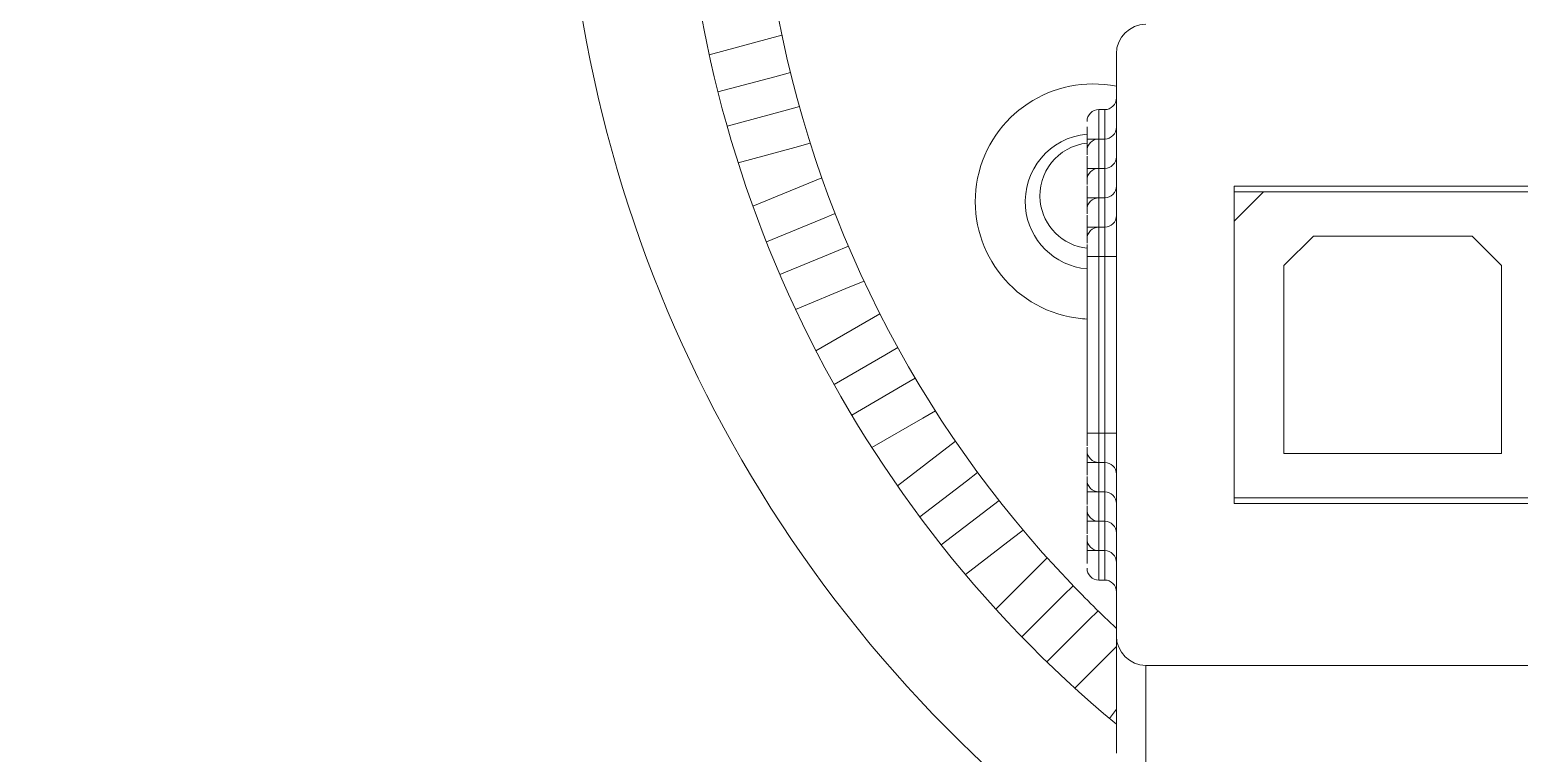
# Model space of a CAD drawing. Header units: inches. Extents: x 0.54 to 10.46, y 0.74 to 7.76.
# Drawn here: x 7.8813 to 8.3244, y 4.8955 to 5.1107 of the extents above; entities that cross this region are included whole.
import ezdxf

# ---------------------------------------------------------------- set-up
doc = ezdxf.new("R2010")
doc.units = ezdxf.units.IN
doc.header["$MEASUREMENT"] = 0
doc.layers.add('BG', color=7, linetype='Continuous')
doc.layers.add('MCG-INT-4FT', color=7, linetype='Continuous')

# ---------------------------------------------------------------- blocks, each defined once
blk = doc.blocks.new('block 2')
at = {"layer": 'BG', "true_color": 0xffffff}
h = blk.add_hatch(color=7, dxfattribs=at)
h.dxf.hatch_style = 2
edge = h.paths.add_edge_path()
edge.add_spline(control_points=[(10.29599, 0.90612), (10.29599, 0.90612), (0.87112, 0.90612), (0.87112, 0.90612), (0.87016, 0.90612), (0.86938, 0.90689), (0.86938, 0.90785), (0.86938, 0.90785), (0.86938, 7.59215), (0.86938, 7.59215), (0.86938, 7.59311), (0.87016, 7.59389), (0.87112, 7.59389), (0.87112, 7.59389), (10.29599, 7.59389), (10.29599, 7.59389), (10.29696, 7.59389), (10.29773, 7.59311), (10.29773, 7.59215), (10.29773, 7.59215), (10.29773, 0.90785), (10.29773, 0.90785), (10.29773, 0.90689), (10.29696, 0.90612), (10.29599, 0.90612)], knot_values=[0, 0, 0, 0, 1, 1, 1, 2, 2, 2, 3, 3, 3, 4, 4, 4, 5, 5, 5, 6, 6, 6, 7, 7, 7, 8, 8, 8, 8], degree=3, periodic=1)
h.paths.add_polyline_path([(0.87286, 0.90959), (10.29426, 0.90959), (10.29426, 7.59042), (0.87286, 7.59042)])
at = {"layer": 'BG', "lineweight": 0}
blk.add_open_spline([(10.29599, 0.90612), (10.29599, 0.90612), (0.87112, 0.90612), (0.87112, 0.90612), (0.87016, 0.90612), (0.86938, 0.90689), (0.86938, 0.90785), (0.86938, 0.90785), (0.86938, 7.59215), (0.86938, 7.59215), (0.86938, 7.59311), (0.87016, 7.59389), (0.87112, 7.59389), (0.87112, 7.59389), (10.29599, 7.59389), (10.29599, 7.59389), (10.29696, 7.59389), (10.29773, 7.59311), (10.29773, 7.59215), (10.29773, 7.59215), (10.29773, 0.90785), (10.29773, 0.90785), (10.29773, 0.90689), (10.29696, 0.90612), (10.29599, 0.90612)], degree=3, knots=[0, 0, 0, 0, 1, 1, 1, 2, 2, 2, 3, 3, 3, 4, 4, 4, 5, 5, 5, 6, 6, 6, 7, 7, 7, 8, 8, 8, 8], dxfattribs=at)
blk = doc.blocks.new('block 62')
at = {"layer": 'BG', "true_color": 0xffffff}
h = blk.add_hatch(color=7, dxfattribs=at)
h.dxf.hatch_style = 2
edge = h.paths.add_edge_path()
edge.add_spline(control_points=[(10.46309, 0.739), (10.46309, 0.739), (0.53691, 0.739), (0.53691, 0.739), (0.53595, 0.739), (0.53517, 0.73978), (0.53517, 0.74074), (0.53517, 0.74074), (0.53517, 7.75926), (0.53517, 7.75926), (0.53517, 7.76022), (0.53595, 7.761), (0.53691, 7.761), (0.53691, 7.761), (10.46309, 7.761), (10.46309, 7.761), (10.46406, 7.761), (10.46483, 7.76022), (10.46483, 7.75926), (10.46483, 7.75926), (10.46483, 0.74074), (10.46483, 0.74074), (10.46483, 0.73978), (10.46406, 0.739), (10.46309, 0.739)], knot_values=[0, 0, 0, 0, 1, 1, 1, 2, 2, 2, 3, 3, 3, 4, 4, 4, 5, 5, 5, 6, 6, 6, 7, 7, 7, 8, 8, 8, 8], degree=3, periodic=1)
h.paths.add_polyline_path([(0.53864, 0.74248), (10.46136, 0.74248), (10.46136, 7.75752), (0.53864, 7.75752)])
at = {"layer": 'BG', "lineweight": 0}
blk.add_open_spline([(10.46309, 0.739), (10.46309, 0.739), (0.53691, 0.739), (0.53691, 0.739), (0.53595, 0.739), (0.53517, 0.73978), (0.53517, 0.74074), (0.53517, 0.74074), (0.53517, 7.75926), (0.53517, 7.75926), (0.53517, 7.76022), (0.53595, 7.761), (0.53691, 7.761), (0.53691, 7.761), (10.46309, 7.761), (10.46309, 7.761), (10.46406, 7.761), (10.46483, 7.76022), (10.46483, 7.75926), (10.46483, 7.75926), (10.46483, 0.74074), (10.46483, 0.74074), (10.46483, 0.73978), (10.46406, 0.739), (10.46309, 0.739)], degree=3, knots=[0, 0, 0, 0, 1, 1, 1, 2, 2, 2, 3, 3, 3, 4, 4, 4, 5, 5, 5, 6, 6, 6, 7, 7, 7, 8, 8, 8, 8], dxfattribs=at)
blk = doc.blocks.new('block 142')
at = {"layer": 'MCG-INT-4FT', "color": 7, "lineweight": 5, "true_color": 0xffffff}
blk.add_open_spline([(8.07512, 5.17991), (8.07512, 5.07331), (8.12255, 4.97224), (8.20454, 4.90412)], degree=3, dxfattribs=at)
blk = doc.blocks.new('block 154')
at = {"layer": 'MCG-INT-4FT', "color": 7, "lineweight": 5, "true_color": 0xffffff}
blk.add_open_spline([(8.04014, 5.17991), (8.04014, 5.05855), (8.09614, 4.94397), (8.1919, 4.86941)], degree=3, dxfattribs=at)
blk = doc.blocks.new('block 239')
at = {"layer": 'MCG-INT-4FT', "color": 7, "lineweight": 5, "true_color": 0xffffff}
blk.add_lwpolyline([(8.1169, 5.06669), (8.09641, 5.0582)], dxfattribs=at)
blk = doc.blocks.new('block 240')
at = {"layer": 'MCG-INT-4FT', "color": 7, "lineweight": 5, "true_color": 0xffffff}
blk.add_lwpolyline([(8.1166, 5.05426), (8.12085, 5.05602)], dxfattribs=at)
blk = doc.blocks.new('block 241')
at = {"layer": 'MCG-INT-4FT', "color": 7, "lineweight": 5, "true_color": 0xffffff}
blk.add_lwpolyline([(8.1166, 5.05426), (8.10044, 5.04757)], dxfattribs=at)
blk = doc.blocks.new('block 242')
at = {"layer": 'MCG-INT-4FT', "color": 7, "lineweight": 5, "true_color": 0xffffff}
blk.add_lwpolyline([(8.10504, 5.10906), (8.08341, 5.10326)], dxfattribs=at)
blk = doc.blocks.new('block 243')
at = {"layer": 'MCG-INT-4FT', "color": 7, "lineweight": 5, "true_color": 0xffffff}
blk.add_lwpolyline([(8.10291, 5.09672), (8.10757, 5.09797)], dxfattribs=at)
blk = doc.blocks.new('block 244')
at = {"layer": 'MCG-INT-4FT', "color": 7, "lineweight": 5, "true_color": 0xffffff}
blk.add_lwpolyline([(8.10291, 5.09672), (8.08601, 5.09219)], dxfattribs=at)
blk = doc.blocks.new('block 245')
at = {"layer": 'MCG-INT-4FT', "color": 7, "lineweight": 5, "true_color": 0xffffff}
blk.add_lwpolyline([(8.08873, 5.08205), (8.10563, 5.08658)], dxfattribs=at)
blk = doc.blocks.new('block 246')
at = {"layer": 'MCG-INT-4FT', "color": 7, "lineweight": 5, "true_color": 0xffffff}
blk.add_lwpolyline([(8.11024, 5.08782), (8.10563, 5.08658)], dxfattribs=at)
blk = doc.blocks.new('block 247')
at = {"layer": 'MCG-INT-4FT', "color": 7, "lineweight": 5, "true_color": 0xffffff}
blk.add_lwpolyline([(8.10892, 5.0757), (8.11348, 5.07692)], dxfattribs=at)
blk = doc.blocks.new('block 248')
at = {"layer": 'MCG-INT-4FT', "color": 7, "lineweight": 5, "true_color": 0xffffff}
blk.add_lwpolyline([(8.09201, 5.07116), (8.10892, 5.0757)], dxfattribs=at)
blk = doc.blocks.new('block 249')
at = {"layer": 'MCG-INT-4FT', "color": 7, "lineweight": 5, "true_color": 0xffffff}
blk.add_lwpolyline([(8.10445, 5.03787), (8.12061, 5.04456)], dxfattribs=at)
blk = doc.blocks.new('block 250')
at = {"layer": 'MCG-INT-4FT', "color": 7, "lineweight": 5, "true_color": 0xffffff}
blk.add_lwpolyline([(8.12482, 5.0463), (8.12061, 5.04456)], dxfattribs=at)
blk = doc.blocks.new('block 251')
at = {"layer": 'MCG-INT-4FT', "color": 7, "lineweight": 5, "true_color": 0xffffff}
blk.add_lwpolyline([(8.1253, 5.0342), (8.12947, 5.03592)], dxfattribs=at)
blk = doc.blocks.new('block 252')
at = {"layer": 'MCG-INT-4FT', "color": 7, "lineweight": 5, "true_color": 0xffffff}
blk.add_lwpolyline([(8.10912, 5.0275), (8.1253, 5.0342)], dxfattribs=at)
blk = doc.blocks.new('block 253')
at = {"layer": 'MCG-INT-4FT', "color": 7, "lineweight": 5, "true_color": 0xffffff}
blk.add_lwpolyline([(8.1342, 5.0262), (8.11518, 5.01522)], dxfattribs=at)
blk = doc.blocks.new('block 254')
at = {"layer": 'MCG-INT-4FT', "color": 7, "lineweight": 5, "true_color": 0xffffff}
blk.add_lwpolyline([(8.13571, 5.01395), (8.13952, 5.01615)], dxfattribs=at)
blk = doc.blocks.new('block 255')
at = {"layer": 'MCG-INT-4FT', "color": 7, "lineweight": 5, "true_color": 0xffffff}
blk.add_lwpolyline([(8.13571, 5.01395), (8.12056, 5.0052)], dxfattribs=at)
blk = doc.blocks.new('block 256')
at = {"layer": 'MCG-INT-4FT', "color": 7, "lineweight": 5, "true_color": 0xffffff}
blk.add_lwpolyline([(8.20454, 4.90861), (8.20245, 4.90588)], dxfattribs=at)
blk = doc.blocks.new('block 257')
at = {"layer": 'MCG-INT-4FT', "color": 7, "lineweight": 5, "true_color": 0xffffff}
blk.add_lwpolyline([(8.18387, 4.92269), (8.19624, 4.93506)], dxfattribs=at)
blk = doc.blocks.new('block 258')
at = {"layer": 'MCG-INT-4FT', "color": 7, "lineweight": 5, "true_color": 0xffffff}
blk.add_lwpolyline([(8.19907, 4.93789), (8.19624, 4.93506)], dxfattribs=at)
blk = doc.blocks.new('block 259')
at = {"layer": 'MCG-INT-4FT', "color": 7, "lineweight": 5, "true_color": 0xffffff}
blk.add_lwpolyline([(8.20454, 4.92728), (8.20454, 4.92729)], dxfattribs=at)
blk = doc.blocks.new('block 260')
at = {"layer": 'MCG-INT-4FT', "color": 7, "lineweight": 5, "true_color": 0xffffff}
blk.add_lwpolyline([(8.19215, 4.9149), (8.20454, 4.92728)], dxfattribs=at)
blk = doc.blocks.new('block 261')
at = {"layer": 'MCG-INT-4FT', "color": 7, "lineweight": 5, "true_color": 0xffffff}
blk.add_lwpolyline([(8.15667, 4.98831), (8.1394, 4.97506)], dxfattribs=at)
blk = doc.blocks.new('block 262')
at = {"layer": 'MCG-INT-4FT', "color": 7, "lineweight": 5, "true_color": 0xffffff}
blk.add_lwpolyline([(8.15992, 4.97648), (8.16326, 4.97904)], dxfattribs=at)
blk = doc.blocks.new('block 263')
at = {"layer": 'MCG-INT-4FT', "color": 7, "lineweight": 5, "true_color": 0xffffff}
blk.add_lwpolyline([(8.15992, 4.97648), (8.14604, 4.96583)], dxfattribs=at)
blk = doc.blocks.new('block 264')
at = {"layer": 'MCG-INT-4FT', "color": 7, "lineweight": 5, "true_color": 0xffffff}
blk.add_lwpolyline([(8.18392, 4.95367), (8.16866, 4.9384)], dxfattribs=at)
blk = doc.blocks.new('block 265')
at = {"layer": 'MCG-INT-4FT', "color": 7, "lineweight": 5, "true_color": 0xffffff}
blk.add_lwpolyline([(8.18882, 4.94249), (8.19167, 4.94534)], dxfattribs=at)
blk = doc.blocks.new('block 266')
at = {"layer": 'MCG-INT-4FT', "color": 7, "lineweight": 5, "true_color": 0xffffff}
blk.add_lwpolyline([(8.18882, 4.94249), (8.17645, 4.93012)], dxfattribs=at)
blk = doc.blocks.new('block 267')
at = {"layer": 'MCG-INT-4FT', "color": 7, "lineweight": 5, "true_color": 0xffffff}
blk.add_lwpolyline([(8.12581, 4.99611), (8.14096, 5.00486)], dxfattribs=at)
blk = doc.blocks.new('block 268')
at = {"layer": 'MCG-INT-4FT', "color": 7, "lineweight": 5, "true_color": 0xffffff}
blk.add_lwpolyline([(8.14473, 5.00703), (8.14096, 5.00486)], dxfattribs=at)
blk = doc.blocks.new('block 269')
at = {"layer": 'MCG-INT-4FT', "color": 7, "lineweight": 5, "true_color": 0xffffff}
blk.add_lwpolyline([(8.14696, 4.9952), (8.15069, 4.99735)], dxfattribs=at)
blk = doc.blocks.new('block 270')
at = {"layer": 'MCG-INT-4FT', "color": 7, "lineweight": 5, "true_color": 0xffffff}
blk.add_lwpolyline([(8.13179, 4.98644), (8.14696, 4.9952)], dxfattribs=at)
blk = doc.blocks.new('block 272')
at = {"layer": 'MCG-INT-4FT', "color": 7, "lineweight": 5, "true_color": 0xffffff}
blk.add_lwpolyline([(8.15244, 4.9575), (8.16631, 4.96815)], dxfattribs=at)
blk = doc.blocks.new('block 273')
at = {"layer": 'MCG-INT-4FT', "color": 7, "lineweight": 5, "true_color": 0xffffff}
blk.add_lwpolyline([(8.16962, 4.97068), (8.16631, 4.96815)], dxfattribs=at)
blk = doc.blocks.new('block 274')
at = {"layer": 'MCG-INT-4FT', "color": 7, "lineweight": 5, "true_color": 0xffffff}
blk.add_lwpolyline([(8.17352, 4.95935), (8.17679, 4.96186)], dxfattribs=at)
blk = doc.blocks.new('block 275')
at = {"layer": 'MCG-INT-4FT', "color": 7, "lineweight": 5, "true_color": 0xffffff}
blk.add_lwpolyline([(8.15963, 4.94869), (8.17352, 4.95935)], dxfattribs=at)
blk = doc.blocks.new('block 323')
at = {"layer": 'MCG-INT-4FT', "color": 7, "lineweight": 5, "true_color": 0xffffff}
blk.add_open_spline([(8.19105, 4.94599), (8.19542, 4.94142), (8.19992, 4.93697), (8.20454, 4.93266)], degree=3, dxfattribs=at)
blk = doc.blocks.new('block 425')
at = {"layer": 'MCG-INT-4FT', "color": 7, "lineweight": 5, "true_color": 0xffffff}
blk.add_open_spline([(8.10281, 5.12068), (8.11423, 5.05498), (8.14494, 4.99417), (8.19105, 4.94599)], degree=3, dxfattribs=at)
blk = doc.blocks.new('block 430')
at = {"layer": 'MCG-INT-4FT', "color": 7, "lineweight": 5, "true_color": 0xffffff}
blk.add_open_spline([(8.20454, 5.09387), (8.18562, 5.09773), (8.16714, 5.08552), (8.16327, 5.06659), (8.15941, 5.04766), (8.17162, 5.02918), (8.19055, 5.02532), (8.19228, 5.02497), (8.19404, 5.02475), (8.1958, 5.02466)], degree=3, knots=[0, 0, 0, 0, 1, 1, 1, 2, 2, 2, 3, 3, 3, 3], dxfattribs=at)
blk = doc.blocks.new('block 432')
at = {"layer": 'MCG-INT-4FT', "color": 7, "lineweight": 5, "true_color": 0xffffff}
blk.add_open_spline([(8.1958, 5.07963), (8.18473, 5.07867), (8.17654, 5.06891), (8.17751, 5.05785), (8.17836, 5.04812), (8.18607, 5.04041), (8.1958, 5.03956)], degree=3, knots=[0, 0, 0, 0, 1, 1, 1, 2, 2, 2, 2], dxfattribs=at)
blk = doc.blocks.new('block 438')
at = {"layer": 'MCG-INT-4FT', "color": 7, "lineweight": 5, "true_color": 0xffffff}
blk.add_open_spline([(8.1958, 5.07699), (8.18716, 5.07602), (8.18094, 5.06823), (8.1819, 5.05959), (8.18272, 5.05229), (8.18849, 5.04652), (8.1958, 5.0457)], degree=3, knots=[0, 0, 0, 0, 1, 1, 1, 2, 2, 2, 2], dxfattribs=at)
blk = doc.blocks.new('block 1541')
at = {"layer": 'MCG-INT-4FT', "color": 7, "lineweight": 5, "true_color": 0xffffff}
blk.add_open_spline([(8.20105, 5.05197), (8.20298, 5.05197), (8.20454, 5.05353), (8.20454, 5.05546)], degree=3, dxfattribs=at)
blk = doc.blocks.new('block 1543')
at = {"layer": 'MCG-INT-4FT', "color": 7, "lineweight": 5, "true_color": 0xffffff}
blk.add_open_spline([(8.20454, 4.97851), (8.20454, 4.98044), (8.20298, 4.98201), (8.20105, 4.98201)], degree=3, dxfattribs=at)
blk = doc.blocks.new('block 1544')
at = {"layer": 'MCG-INT-4FT', "color": 7, "lineweight": 5, "true_color": 0xffffff}
blk.add_open_spline([(8.1993, 5.05197), (8.19737, 5.05197), (8.1958, 5.0504), (8.1958, 5.04847)], degree=3, dxfattribs=at)
blk = doc.blocks.new('block 1545')
at = {"layer": 'MCG-INT-4FT', "color": 7, "lineweight": 5, "true_color": 0xffffff}
blk.add_open_spline([(8.1958, 4.9855), (8.1958, 4.98357), (8.19737, 4.98201), (8.1993, 4.98201)], degree=3, dxfattribs=at)
blk = doc.blocks.new('block 1548')
at = {"layer": 'MCG-INT-4FT', "color": 7, "lineweight": 5, "true_color": 0xffffff}
blk.add_lwpolyline([(8.1993, 4.98201), (8.20105, 4.98201)], dxfattribs=at)
blk = doc.blocks.new('block 1551')
at = {"layer": 'MCG-INT-4FT', "color": 7, "lineweight": 5, "true_color": 0xffffff}
blk.add_lwpolyline([(8.20105, 5.05197), (8.1993, 5.05197)], dxfattribs=at)
blk = doc.blocks.new('block 1553')
at = {"layer": 'MCG-INT-4FT', "color": 7, "lineweight": 5, "true_color": 0xffffff}
blk.add_open_spline([(8.20105, 5.06071), (8.20298, 5.06071), (8.20454, 5.06228), (8.20454, 5.06421)], degree=3, dxfattribs=at)
blk = doc.blocks.new('block 1555')
at = {"layer": 'MCG-INT-4FT', "color": 7, "lineweight": 5, "true_color": 0xffffff}
blk.add_open_spline([(8.20454, 4.96976), (8.20454, 4.97169), (8.20298, 4.97326), (8.20105, 4.97326)], degree=3, dxfattribs=at)
blk = doc.blocks.new('block 1556')
at = {"layer": 'MCG-INT-4FT', "color": 7, "lineweight": 5, "true_color": 0xffffff}
blk.add_open_spline([(8.1993, 5.06071), (8.19737, 5.06071), (8.1958, 5.05915), (8.1958, 5.05721)], degree=3, dxfattribs=at)
blk = doc.blocks.new('block 1557')
at = {"layer": 'MCG-INT-4FT', "color": 7, "lineweight": 5, "true_color": 0xffffff}
blk.add_open_spline([(8.1958, 4.97676), (8.1958, 4.97483), (8.19737, 4.97326), (8.1993, 4.97326)], degree=3, dxfattribs=at)
blk = doc.blocks.new('block 1560')
at = {"layer": 'MCG-INT-4FT', "color": 7, "lineweight": 5, "true_color": 0xffffff}
blk.add_lwpolyline([(8.1993, 4.97326), (8.20105, 4.97326)], dxfattribs=at)
blk = doc.blocks.new('block 1563')
at = {"layer": 'MCG-INT-4FT', "color": 7, "lineweight": 5, "true_color": 0xffffff}
blk.add_lwpolyline([(8.20105, 5.06071), (8.1993, 5.06071)], dxfattribs=at)
blk = doc.blocks.new('block 1567')
at = {"layer": 'MCG-INT-4FT', "color": 7, "lineweight": 5, "true_color": 0xffffff}
blk.add_open_spline([(8.20105, 5.06946), (8.20298, 5.06946), (8.20454, 5.07102), (8.20454, 5.07295)], degree=3, dxfattribs=at)
blk = doc.blocks.new('block 1569')
at = {"layer": 'MCG-INT-4FT', "color": 7, "lineweight": 5, "true_color": 0xffffff}
blk.add_open_spline([(8.20454, 4.96102), (8.20454, 4.96295), (8.20298, 4.96451), (8.20105, 4.96451)], degree=3, dxfattribs=at)
blk = doc.blocks.new('block 1570')
at = {"layer": 'MCG-INT-4FT', "color": 7, "lineweight": 5, "true_color": 0xffffff}
blk.add_open_spline([(8.1993, 5.06946), (8.19737, 5.06946), (8.1958, 5.06789), (8.1958, 5.06596)], degree=3, dxfattribs=at)
blk = doc.blocks.new('block 1571')
at = {"layer": 'MCG-INT-4FT', "color": 7, "lineweight": 5, "true_color": 0xffffff}
blk.add_open_spline([(8.1958, 4.96801), (8.1958, 4.96608), (8.19737, 4.96451), (8.1993, 4.96451)], degree=3, dxfattribs=at)
blk = doc.blocks.new('block 1574')
at = {"layer": 'MCG-INT-4FT', "color": 7, "lineweight": 5, "true_color": 0xffffff}
blk.add_lwpolyline([(8.1993, 4.96451), (8.20105, 4.96451)], dxfattribs=at)
blk = doc.blocks.new('block 1577')
at = {"layer": 'MCG-INT-4FT', "color": 7, "lineweight": 5, "true_color": 0xffffff}
blk.add_lwpolyline([(8.20105, 5.06946), (8.1993, 5.06946)], dxfattribs=at)
blk = doc.blocks.new('block 1586')
at = {"layer": 'MCG-INT-4FT', "color": 7, "lineweight": 5, "true_color": 0xffffff}
blk.add_open_spline([(8.20105, 5.0782), (8.20298, 5.0782), (8.20454, 5.07977), (8.20454, 5.0817)], degree=3, dxfattribs=at)
blk = doc.blocks.new('block 1588')
at = {"layer": 'MCG-INT-4FT', "color": 7, "lineweight": 5, "true_color": 0xffffff}
blk.add_open_spline([(8.20454, 4.95227), (8.20454, 4.9542), (8.20298, 4.95577), (8.20105, 4.95577)], degree=3, dxfattribs=at)
blk = doc.blocks.new('block 1589')
at = {"layer": 'MCG-INT-4FT', "color": 7, "lineweight": 5, "true_color": 0xffffff}
blk.add_open_spline([(8.1993, 5.0782), (8.19737, 5.0782), (8.1958, 5.07664), (8.1958, 5.0747)], degree=3, dxfattribs=at)
blk = doc.blocks.new('block 1590')
at = {"layer": 'MCG-INT-4FT', "color": 7, "lineweight": 5, "true_color": 0xffffff}
blk.add_open_spline([(8.1958, 4.95927), (8.1958, 4.95734), (8.19737, 4.95577), (8.1993, 4.95577)], degree=3, dxfattribs=at)
blk = doc.blocks.new('block 1593')
at = {"layer": 'MCG-INT-4FT', "color": 7, "lineweight": 5, "true_color": 0xffffff}
blk.add_lwpolyline([(8.1993, 4.95577), (8.20105, 4.95577)], dxfattribs=at)
blk = doc.blocks.new('block 1596')
at = {"layer": 'MCG-INT-4FT', "color": 7, "lineweight": 5, "true_color": 0xffffff}
blk.add_lwpolyline([(8.20105, 5.0782), (8.1993, 5.0782)], dxfattribs=at)
blk = doc.blocks.new('block 1604')
at = {"layer": 'MCG-INT-4FT', "color": 7, "lineweight": 5, "true_color": 0xffffff}
blk.add_open_spline([(8.20105, 5.08695), (8.20298, 5.08695), (8.20454, 5.08851), (8.20454, 5.09044)], degree=3, dxfattribs=at)
blk = doc.blocks.new('block 1606')
at = {"layer": 'MCG-INT-4FT', "color": 7, "lineweight": 5, "true_color": 0xffffff}
blk.add_open_spline([(8.20454, 4.94353), (8.20454, 4.94546), (8.20298, 4.94702), (8.20105, 4.94702)], degree=3, dxfattribs=at)
blk = doc.blocks.new('block 1607')
at = {"layer": 'MCG-INT-4FT', "color": 7, "lineweight": 5, "true_color": 0xffffff}
blk.add_open_spline([(8.1993, 5.08695), (8.19737, 5.08695), (8.1958, 5.08538), (8.1958, 5.08345)], degree=3, dxfattribs=at)
blk = doc.blocks.new('block 1608')
at = {"layer": 'MCG-INT-4FT', "color": 7, "lineweight": 5, "true_color": 0xffffff}
blk.add_open_spline([(8.1958, 4.95052), (8.1958, 4.94859), (8.19737, 4.94702), (8.1993, 4.94702)], degree=3, dxfattribs=at)
blk = doc.blocks.new('block 1611')
at = {"layer": 'MCG-INT-4FT', "color": 7, "lineweight": 5, "true_color": 0xffffff}
blk.add_lwpolyline([(8.1993, 4.94702), (8.20105, 4.94702)], dxfattribs=at)
blk = doc.blocks.new('block 1614')
at = {"layer": 'MCG-INT-4FT', "color": 7, "lineweight": 5, "true_color": 0xffffff}
blk.add_lwpolyline([(8.20105, 5.08695), (8.1993, 5.08695)], dxfattribs=at)
blk = doc.blocks.new('block 1649')
at = {"layer": 'MCG-INT-4FT', "color": 7, "lineweight": 5, "true_color": 0xffffff}
blk.add_lwpolyline([(8.62781, 5.06421), (8.23952, 5.06421)], dxfattribs=at)
blk = doc.blocks.new('block 1650')
at = {"layer": 'MCG-INT-4FT', "color": 7, "lineweight": 5, "true_color": 0xffffff}
blk.add_lwpolyline([(8.23952, 5.06421), (8.23952, 5.05372)], dxfattribs=at)
blk = doc.blocks.new('block 1651')
at = {"layer": 'MCG-INT-4FT', "color": 7, "lineweight": 5, "true_color": 0xffffff}
blk.add_lwpolyline([(8.23952, 4.97151), (8.23952, 4.96976)], dxfattribs=at)
blk = doc.blocks.new('block 1652')
at = {"layer": 'MCG-INT-4FT', "color": 7, "lineweight": 5, "true_color": 0xffffff}
blk.add_lwpolyline([(8.23952, 4.96976), (8.37245, 4.96976)], dxfattribs=at)
blk = doc.blocks.new('block 1655')
at = {"layer": 'MCG-INT-4FT', "color": 7, "lineweight": 5, "true_color": 0xffffff}
blk.add_lwpolyline([(8.3672, 4.92166), (8.21329, 4.92166)], dxfattribs=at)
blk = doc.blocks.new('block 1656')
at = {"layer": 'MCG-INT-4FT', "color": 7, "lineweight": 5, "true_color": 0xffffff}
blk.add_open_spline([(8.20454, 4.93044), (8.20454, 4.9256), (8.20846, 4.92166), (8.21329, 4.92166)], degree=3, dxfattribs=at)
blk = doc.blocks.new('block 1657')
at = {"layer": 'MCG-INT-4FT', "color": 7, "lineweight": 5, "true_color": 0xffffff}
blk.add_lwpolyline([(8.20454, 4.93044), (8.20454, 5.10356)], dxfattribs=at)
blk = doc.blocks.new('block 1658')
at = {"layer": 'MCG-INT-4FT', "color": 7, "lineweight": 5, "true_color": 0xffffff}
blk.add_open_spline([(8.21329, 5.11231), (8.20846, 5.11231), (8.20454, 5.10839), (8.20454, 5.10356)], degree=3, dxfattribs=at)
blk = doc.blocks.new('block 1664')
at = {"layer": 'MCG-INT-4FT', "color": 7, "lineweight": 5, "true_color": 0xffffff}
blk.add_lwpolyline([(8.21329, 4.92166), (8.21329, 4.88682)], dxfattribs=at)
blk = doc.blocks.new('block 1665')
at = {"layer": 'MCG-INT-4FT', "color": 7, "lineweight": 5, "true_color": 0xffffff}
blk.add_lwpolyline([(8.20454, 4.93044), (8.20454, 4.89553)], dxfattribs=at)
blk = doc.blocks.new('block 1682')
at = {"layer": 'MCG-INT-4FT', "color": 7, "lineweight": 5, "true_color": 0xffffff}
blk.add_lwpolyline([(8.20454, 5.04322), (8.20105, 5.04322)], dxfattribs=at)
blk = doc.blocks.new('block 1683')
at = {"layer": 'MCG-INT-4FT', "color": 7, "lineweight": 5, "true_color": 0xffffff}
blk.add_lwpolyline([(8.20105, 4.99075), (8.20454, 4.99075)], dxfattribs=at)
blk = doc.blocks.new('block 1684')
at = {"layer": 'MCG-INT-4FT', "color": 7, "lineweight": 5, "true_color": 0xffffff}
blk.add_lwpolyline([(8.20105, 4.99075), (8.20105, 5.04322)], dxfattribs=at)
blk = doc.blocks.new('block 1685')
at = {"layer": 'MCG-INT-4FT', "color": 7, "lineweight": 5, "true_color": 0xffffff}
blk.add_lwpolyline([(8.1958, 5.04322), (8.1993, 5.04322)], dxfattribs=at)
blk = doc.blocks.new('block 1686')
at = {"layer": 'MCG-INT-4FT', "color": 7, "lineweight": 5, "true_color": 0xffffff}
blk.add_open_spline([(8.1958, 5.04683), (8.1958, 5.04661), (8.1958, 5.04639), (8.1958, 5.04616), (8.1958, 5.04589), (8.1958, 5.04559), (8.1958, 5.04528), (8.1958, 5.04463), (8.1958, 5.04392), (8.1958, 5.04322)], degree=3, knots=[0, 0, 0, 0, 1, 1, 1, 2, 2, 2, 3, 3, 3, 3], dxfattribs=at)
blk = doc.blocks.new('block 1687')
at = {"layer": 'MCG-INT-4FT', "color": 7, "lineweight": 5, "true_color": 0xffffff}
blk.add_open_spline([(8.1958, 4.99075), (8.1958, 4.99007), (8.1958, 4.98939), (8.1958, 4.98872), (8.1958, 4.98807), (8.1958, 4.98743), (8.1958, 4.98704), (8.1958, 4.98702), (8.1958, 4.98699), (8.1958, 4.98697)], degree=3, knots=[0, 0, 0, 0, 1, 1, 1, 2, 2, 2, 3, 3, 3, 3], dxfattribs=at)
blk = doc.blocks.new('block 1688')
at = {"layer": 'MCG-INT-4FT', "color": 7, "lineweight": 5, "true_color": 0xffffff}
blk.add_lwpolyline([(8.1993, 4.99075), (8.1958, 4.99075)], dxfattribs=at)
blk = doc.blocks.new('block 1693')
at = {"layer": 'MCG-INT-4FT', "color": 7, "lineweight": 5, "true_color": 0xffffff}
blk.add_lwpolyline([(8.20105, 4.99075), (8.1993, 4.99075)], dxfattribs=at)
blk = doc.blocks.new('block 1694')
at = {"layer": 'MCG-INT-4FT', "color": 7, "lineweight": 5, "true_color": 0xffffff}
blk.add_lwpolyline([(8.1993, 4.99075), (8.1993, 5.04322)], dxfattribs=at)
blk = doc.blocks.new('block 1695')
at = {"layer": 'MCG-INT-4FT', "color": 7, "lineweight": 5, "true_color": 0xffffff}
blk.add_lwpolyline([(8.1993, 5.04322), (8.20105, 5.04322)], dxfattribs=at)
blk = doc.blocks.new('block 1696')
at = {"layer": 'MCG-INT-4FT', "color": 7, "lineweight": 5, "true_color": 0xffffff}
blk.add_lwpolyline([(8.1958, 5.04322), (8.1958, 4.99075)], dxfattribs=at)
blk = doc.blocks.new('block 1701')
at = {"layer": 'MCG-INT-4FT', "color": 7, "lineweight": 5, "true_color": 0xffffff}
blk.add_lwpolyline([(8.1958, 5.05197), (8.1993, 5.05197)], dxfattribs=at)
blk = doc.blocks.new('block 1702')
at = {"layer": 'MCG-INT-4FT', "color": 7, "lineweight": 5, "true_color": 0xffffff}
blk.add_open_spline([(8.1958, 5.05557), (8.1958, 5.05536), (8.1958, 5.05514), (8.1958, 5.0549), (8.1958, 5.05463), (8.1958, 5.05433), (8.1958, 5.05402), (8.1958, 5.05337), (8.1958, 5.05267), (8.1958, 5.05197)], degree=3, knots=[0, 0, 0, 0, 1, 1, 1, 2, 2, 2, 3, 3, 3, 3], dxfattribs=at)
blk = doc.blocks.new('block 1703')
at = {"layer": 'MCG-INT-4FT', "color": 7, "lineweight": 5, "true_color": 0xffffff}
blk.add_open_spline([(8.1958, 4.98201), (8.1958, 4.98132), (8.1958, 4.98064), (8.1958, 4.97997), (8.1958, 4.97932), (8.1958, 4.97868), (8.1958, 4.97829), (8.1958, 4.97827), (8.1958, 4.97825), (8.1958, 4.97822)], degree=3, knots=[0, 0, 0, 0, 1, 1, 1, 2, 2, 2, 3, 3, 3, 3], dxfattribs=at)
blk = doc.blocks.new('block 1704')
at = {"layer": 'MCG-INT-4FT', "color": 7, "lineweight": 5, "true_color": 0xffffff}
blk.add_lwpolyline([(8.1993, 4.98201), (8.1958, 4.98201)], dxfattribs=at)
blk = doc.blocks.new('block 1709')
at = {"layer": 'MCG-INT-4FT', "color": 7, "lineweight": 5, "true_color": 0xffffff}
blk.add_lwpolyline([(8.20105, 4.98201), (8.1993, 4.98201)], dxfattribs=at)
blk = doc.blocks.new('block 1710')
at = {"layer": 'MCG-INT-4FT', "color": 7, "lineweight": 5, "true_color": 0xffffff}
blk.add_lwpolyline([(8.1993, 5.05197), (8.20105, 5.05197)], dxfattribs=at)
blk = doc.blocks.new('block 1711')
at = {"layer": 'MCG-INT-4FT', "color": 7, "lineweight": 5, "true_color": 0xffffff}
blk.add_lwpolyline([(8.1958, 5.05197), (8.1958, 5.04723)], dxfattribs=at)
blk = doc.blocks.new('block 1712')
at = {"layer": 'MCG-INT-4FT', "color": 7, "lineweight": 5, "true_color": 0xffffff}
blk.add_lwpolyline([(8.1958, 4.98657), (8.1958, 4.98201)], dxfattribs=at)
blk = doc.blocks.new('block 1728')
at = {"layer": 'MCG-INT-4FT', "color": 7, "lineweight": 5, "true_color": 0xffffff}
blk.add_lwpolyline([(8.1958, 5.06071), (8.1993, 5.06071)], dxfattribs=at)
blk = doc.blocks.new('block 1729')
at = {"layer": 'MCG-INT-4FT', "color": 7, "lineweight": 5, "true_color": 0xffffff}
blk.add_open_spline([(8.1958, 5.06432), (8.1958, 5.0641), (8.1958, 5.06388), (8.1958, 5.06365), (8.1958, 5.06338), (8.1958, 5.06308), (8.1958, 5.06277), (8.1958, 5.06212), (8.1958, 5.06141), (8.1958, 5.06071)], degree=3, knots=[0, 0, 0, 0, 1, 1, 1, 2, 2, 2, 3, 3, 3, 3], dxfattribs=at)
blk = doc.blocks.new('block 1730')
at = {"layer": 'MCG-INT-4FT', "color": 7, "lineweight": 5, "true_color": 0xffffff}
blk.add_open_spline([(8.1958, 4.97326), (8.1958, 4.97258), (8.1958, 4.9719), (8.1958, 4.97123), (8.1958, 4.97058), (8.1958, 4.96993), (8.1958, 4.96955), (8.1958, 4.96953), (8.1958, 4.9695), (8.1958, 4.96948)], degree=3, knots=[0, 0, 0, 0, 1, 1, 1, 2, 2, 2, 3, 3, 3, 3], dxfattribs=at)
blk = doc.blocks.new('block 1731')
at = {"layer": 'MCG-INT-4FT', "color": 7, "lineweight": 5, "true_color": 0xffffff}
blk.add_lwpolyline([(8.1993, 4.97326), (8.1958, 4.97326)], dxfattribs=at)
blk = doc.blocks.new('block 1736')
at = {"layer": 'MCG-INT-4FT', "color": 7, "lineweight": 5, "true_color": 0xffffff}
blk.add_lwpolyline([(8.20105, 4.97326), (8.1993, 4.97326)], dxfattribs=at)
blk = doc.blocks.new('block 1737')
at = {"layer": 'MCG-INT-4FT', "color": 7, "lineweight": 5, "true_color": 0xffffff}
blk.add_lwpolyline([(8.1993, 5.06071), (8.20105, 5.06071)], dxfattribs=at)
blk = doc.blocks.new('block 1738')
at = {"layer": 'MCG-INT-4FT', "color": 7, "lineweight": 5, "true_color": 0xffffff}
blk.add_lwpolyline([(8.1958, 5.06071), (8.1958, 5.05597)], dxfattribs=at)
blk = doc.blocks.new('block 1739')
at = {"layer": 'MCG-INT-4FT', "color": 7, "lineweight": 5, "true_color": 0xffffff}
blk.add_lwpolyline([(8.1958, 4.97782), (8.1958, 4.97326)], dxfattribs=at)
blk = doc.blocks.new('block 1757')
at = {"layer": 'MCG-INT-4FT', "color": 7, "lineweight": 5, "true_color": 0xffffff}
blk.add_lwpolyline([(8.1958, 5.06946), (8.1993, 5.06946)], dxfattribs=at)
blk = doc.blocks.new('block 1758')
at = {"layer": 'MCG-INT-4FT', "color": 7, "lineweight": 5, "true_color": 0xffffff}
blk.add_open_spline([(8.1958, 5.07306), (8.1958, 5.07285), (8.1958, 5.07263), (8.1958, 5.07239), (8.1958, 5.07212), (8.1958, 5.07182), (8.1958, 5.07151), (8.1958, 5.07086), (8.1958, 5.07016), (8.1958, 5.06946)], degree=3, knots=[0, 0, 0, 0, 1, 1, 1, 2, 2, 2, 3, 3, 3, 3], dxfattribs=at)
blk = doc.blocks.new('block 1759')
at = {"layer": 'MCG-INT-4FT', "color": 7, "lineweight": 5, "true_color": 0xffffff}
blk.add_open_spline([(8.1958, 4.96451), (8.1958, 4.96383), (8.1958, 4.96315), (8.1958, 4.96248), (8.1958, 4.96183), (8.1958, 4.96119), (8.1958, 4.9608), (8.1958, 4.96078), (8.1958, 4.96076), (8.1958, 4.96073)], degree=3, knots=[0, 0, 0, 0, 1, 1, 1, 2, 2, 2, 3, 3, 3, 3], dxfattribs=at)
blk = doc.blocks.new('block 1760')
at = {"layer": 'MCG-INT-4FT', "color": 7, "lineweight": 5, "true_color": 0xffffff}
blk.add_lwpolyline([(8.1993, 4.96451), (8.1958, 4.96451)], dxfattribs=at)
blk = doc.blocks.new('block 1765')
at = {"layer": 'MCG-INT-4FT', "color": 7, "lineweight": 5, "true_color": 0xffffff}
blk.add_lwpolyline([(8.20105, 4.96451), (8.1993, 4.96451)], dxfattribs=at)
blk = doc.blocks.new('block 1766')
at = {"layer": 'MCG-INT-4FT', "color": 7, "lineweight": 5, "true_color": 0xffffff}
blk.add_lwpolyline([(8.1993, 5.06946), (8.20105, 5.06946)], dxfattribs=at)
blk = doc.blocks.new('block 1769')
at = {"layer": 'MCG-INT-4FT', "color": 7, "lineweight": 5, "true_color": 0xffffff}
blk.add_lwpolyline([(8.1958, 5.06946), (8.1958, 5.06472)], dxfattribs=at)
blk = doc.blocks.new('block 1770')
at = {"layer": 'MCG-INT-4FT', "color": 7, "lineweight": 5, "true_color": 0xffffff}
blk.add_lwpolyline([(8.1958, 4.96908), (8.1958, 4.96451)], dxfattribs=at)
blk = doc.blocks.new('block 1784')
at = {"layer": 'MCG-INT-4FT', "color": 7, "lineweight": 5, "true_color": 0xffffff}
blk.add_lwpolyline([(8.1958, 5.0782), (8.1993, 5.0782)], dxfattribs=at)
blk = doc.blocks.new('block 1785')
at = {"layer": 'MCG-INT-4FT', "color": 7, "lineweight": 5, "true_color": 0xffffff}
blk.add_open_spline([(8.1958, 5.08181), (8.1958, 5.08159), (8.1958, 5.08137), (8.1958, 5.08114), (8.1958, 5.08087), (8.1958, 5.08057), (8.1958, 5.08026), (8.1958, 5.07961), (8.1958, 5.0789), (8.1958, 5.0782)], degree=3, knots=[0, 0, 0, 0, 1, 1, 1, 2, 2, 2, 3, 3, 3, 3], dxfattribs=at)
blk = doc.blocks.new('block 1786')
at = {"layer": 'MCG-INT-4FT', "color": 7, "lineweight": 5, "true_color": 0xffffff}
blk.add_open_spline([(8.1958, 4.95577), (8.1958, 4.95509), (8.1958, 4.95441), (8.1958, 4.95374), (8.1958, 4.95309), (8.1958, 4.95244), (8.1958, 4.95206), (8.1958, 4.95203), (8.1958, 4.95201), (8.1958, 4.95199)], degree=3, knots=[0, 0, 0, 0, 1, 1, 1, 2, 2, 2, 3, 3, 3, 3], dxfattribs=at)
blk = doc.blocks.new('block 1787')
at = {"layer": 'MCG-INT-4FT', "color": 7, "lineweight": 5, "true_color": 0xffffff}
blk.add_lwpolyline([(8.1993, 4.95577), (8.1958, 4.95577)], dxfattribs=at)
blk = doc.blocks.new('block 1792')
at = {"layer": 'MCG-INT-4FT', "color": 7, "lineweight": 5, "true_color": 0xffffff}
blk.add_lwpolyline([(8.20105, 4.95577), (8.1993, 4.95577)], dxfattribs=at)
blk = doc.blocks.new('block 1793')
at = {"layer": 'MCG-INT-4FT', "color": 7, "lineweight": 5, "true_color": 0xffffff}
blk.add_lwpolyline([(8.1993, 5.0782), (8.20105, 5.0782)], dxfattribs=at)
blk = doc.blocks.new('block 1796')
at = {"layer": 'MCG-INT-4FT', "color": 7, "lineweight": 5, "true_color": 0xffffff}
blk.add_lwpolyline([(8.1958, 5.0782), (8.1958, 5.07346)], dxfattribs=at)
blk = doc.blocks.new('block 1797')
at = {"layer": 'MCG-INT-4FT', "color": 7, "lineweight": 5, "true_color": 0xffffff}
blk.add_lwpolyline([(8.1958, 4.96033), (8.1958, 4.95577)], dxfattribs=at)
blk = doc.blocks.new('block 1851')
at = {"layer": 'MCG-INT-4FT', "color": 7, "lineweight": 5, "true_color": 0xffffff}
blk.add_lwpolyline([(8.31036, 5.04934), (8.31911, 5.0406)], dxfattribs=at)
blk = doc.blocks.new('block 1852')
at = {"layer": 'MCG-INT-4FT', "color": 7, "lineweight": 5, "true_color": 0xffffff}
blk.add_lwpolyline([(8.31036, 5.04934), (8.26314, 5.04934)], dxfattribs=at)
blk = doc.blocks.new('block 1853')
at = {"layer": 'MCG-INT-4FT', "color": 7, "lineweight": 5, "true_color": 0xffffff}
blk.add_lwpolyline([(8.25439, 5.0406), (8.26314, 5.04934)], dxfattribs=at)
blk = doc.blocks.new('block 1854')
at = {"layer": 'MCG-INT-4FT', "color": 7, "lineweight": 5, "true_color": 0xffffff}
blk.add_lwpolyline([(8.25439, 5.0406), (8.25439, 4.98463)], dxfattribs=at)
blk = doc.blocks.new('block 1855')
at = {"layer": 'MCG-INT-4FT', "color": 7, "lineweight": 5, "true_color": 0xffffff}
blk.add_lwpolyline([(8.25439, 4.98463), (8.31911, 4.98463)], dxfattribs=at)
blk = doc.blocks.new('block 1856')
at = {"layer": 'MCG-INT-4FT', "color": 7, "lineweight": 5, "true_color": 0xffffff}
blk.add_lwpolyline([(8.31911, 4.98463), (8.31911, 5.0406)], dxfattribs=at)
blk = doc.blocks.new('block 1872')
at = {"layer": 'MCG-INT-4FT', "color": 7, "lineweight": 5, "true_color": 0xffffff}
blk.add_lwpolyline([(8.24827, 5.06246), (8.23952, 5.05372)], dxfattribs=at)
blk = doc.blocks.new('block 1873')
at = {"layer": 'MCG-INT-4FT', "color": 7, "lineweight": 5, "true_color": 0xffffff}
blk.add_lwpolyline([(8.53074, 5.06246), (8.24827, 5.06246)], dxfattribs=at)
blk = doc.blocks.new('block 1877')
at = {"layer": 'MCG-INT-4FT', "color": 7, "lineweight": 5, "true_color": 0xffffff}
blk.add_lwpolyline([(8.23952, 4.97151), (8.40743, 4.97151)], dxfattribs=at)
blk = doc.blocks.new('block 1879')
at = {"layer": 'MCG-INT-4FT', "color": 7, "lineweight": 5, "true_color": 0xffffff}
blk.add_lwpolyline([(8.23952, 5.05372), (8.23952, 4.97151)], dxfattribs=at)
blk = doc.blocks.new('block 1883')
at = {"layer": 'MCG-INT-4FT', "color": 7, "lineweight": 5, "true_color": 0xffffff}
blk.add_lwpolyline([(8.24827, 5.06246), (8.23952, 5.06246)], dxfattribs=at)
blk = doc.blocks.new('block 1909')
at = {"layer": 'MCG-INT-4FT', "color": 8, "lineweight": 5, "true_color": 0x808080}
blk.add_lwpolyline([(8.20105, 5.04322), (8.20105, 5.05197)], dxfattribs=at)
blk = doc.blocks.new('block 1911')
at = {"layer": 'MCG-INT-4FT', "color": 8, "lineweight": 5, "true_color": 0x808080}
blk.add_lwpolyline([(8.20105, 4.98201), (8.20105, 4.99075)], dxfattribs=at)
blk = doc.blocks.new('block 1912')
at = {"layer": 'MCG-INT-4FT', "color": 8, "lineweight": 5, "true_color": 0x808080}
blk.add_lwpolyline([(8.1993, 5.05197), (8.1993, 5.04322)], dxfattribs=at)
blk = doc.blocks.new('block 1913')
at = {"layer": 'MCG-INT-4FT', "color": 8, "lineweight": 5, "true_color": 0x808080}
blk.add_lwpolyline([(8.1993, 4.99075), (8.1993, 4.98201)], dxfattribs=at)
blk = doc.blocks.new('block 1917')
at = {"layer": 'MCG-INT-4FT', "color": 8, "lineweight": 5, "true_color": 0x808080}
blk.add_lwpolyline([(8.20105, 5.05197), (8.20105, 5.06071)], dxfattribs=at)
blk = doc.blocks.new('block 1919')
at = {"layer": 'MCG-INT-4FT', "color": 8, "lineweight": 5, "true_color": 0x808080}
blk.add_lwpolyline([(8.20105, 4.97326), (8.20105, 4.98201)], dxfattribs=at)
blk = doc.blocks.new('block 1920')
at = {"layer": 'MCG-INT-4FT', "color": 8, "lineweight": 5, "true_color": 0x808080}
blk.add_lwpolyline([(8.1993, 5.06071), (8.1993, 5.05197)], dxfattribs=at)
blk = doc.blocks.new('block 1921')
at = {"layer": 'MCG-INT-4FT', "color": 8, "lineweight": 5, "true_color": 0x808080}
blk.add_lwpolyline([(8.1993, 4.98201), (8.1993, 4.97326)], dxfattribs=at)
blk = doc.blocks.new('block 1925')
at = {"layer": 'MCG-INT-4FT', "color": 8, "lineweight": 5, "true_color": 0x808080}
blk.add_lwpolyline([(8.20105, 5.06071), (8.20105, 5.06946)], dxfattribs=at)
blk = doc.blocks.new('block 1927')
at = {"layer": 'MCG-INT-4FT', "color": 8, "lineweight": 5, "true_color": 0x808080}
blk.add_lwpolyline([(8.20105, 4.96451), (8.20105, 4.97326)], dxfattribs=at)
blk = doc.blocks.new('block 1928')
at = {"layer": 'MCG-INT-4FT', "color": 8, "lineweight": 5, "true_color": 0x808080}
blk.add_lwpolyline([(8.1993, 5.06946), (8.1993, 5.06071)], dxfattribs=at)
blk = doc.blocks.new('block 1929')
at = {"layer": 'MCG-INT-4FT', "color": 8, "lineweight": 5, "true_color": 0x808080}
blk.add_lwpolyline([(8.1993, 4.97326), (8.1993, 4.96451)], dxfattribs=at)
blk = doc.blocks.new('block 1939')
at = {"layer": 'MCG-INT-4FT', "color": 8, "lineweight": 5, "true_color": 0x808080}
blk.add_lwpolyline([(8.20105, 5.06946), (8.20105, 5.0782)], dxfattribs=at)
blk = doc.blocks.new('block 1941')
at = {"layer": 'MCG-INT-4FT', "color": 8, "lineweight": 5, "true_color": 0x808080}
blk.add_lwpolyline([(8.20105, 4.95577), (8.20105, 4.96451)], dxfattribs=at)
blk = doc.blocks.new('block 1942')
at = {"layer": 'MCG-INT-4FT', "color": 8, "lineweight": 5, "true_color": 0x808080}
blk.add_lwpolyline([(8.1993, 5.0782), (8.1993, 5.06946)], dxfattribs=at)
blk = doc.blocks.new('block 1943')
at = {"layer": 'MCG-INT-4FT', "color": 8, "lineweight": 5, "true_color": 0x808080}
blk.add_lwpolyline([(8.1993, 4.96451), (8.1993, 4.95577)], dxfattribs=at)
blk = doc.blocks.new('block 1957')
at = {"layer": 'MCG-INT-4FT', "color": 8, "lineweight": 5, "true_color": 0x808080}
blk.add_lwpolyline([(8.20105, 5.0782), (8.20105, 5.08695)], dxfattribs=at)
blk = doc.blocks.new('block 1959')
at = {"layer": 'MCG-INT-4FT', "color": 8, "lineweight": 5, "true_color": 0x808080}
blk.add_lwpolyline([(8.20105, 4.94702), (8.20105, 4.95577)], dxfattribs=at)
blk = doc.blocks.new('block 1960')
at = {"layer": 'MCG-INT-4FT', "color": 8, "lineweight": 5, "true_color": 0x808080}
blk.add_lwpolyline([(8.1993, 5.08695), (8.1993, 5.0782)], dxfattribs=at)
blk = doc.blocks.new('block 1961')
at = {"layer": 'MCG-INT-4FT', "color": 8, "lineweight": 5, "true_color": 0x808080}
blk.add_lwpolyline([(8.1993, 4.95577), (8.1993, 4.94702)], dxfattribs=at)

msp = doc.modelspace()

# ---------------------------------------------------------------- block references
at = {"layer": 'BG'}
for name in ['block 62', 'block 2']:
    msp.add_blockref(name, (0, 0), dxfattribs=at)
at = {"layer": 'MCG-INT-4FT'}
for name in ['block 154', 'block 142', 'block 425', 'block 242', 'block 1658', 'block 1657', 'block 244', 'block 243', 'block 430', 'block 1604', 'block 245', 'block 246', 'block 1607', 'block 1614', 'block 1960', 'block 1957', 'block 1785', 'block 1586', 'block 432', 'block 438', 'block 1589', 'block 1784', 'block 1796', 'block 1596', 'block 1793', 'block 1942', 'block 1939', 'block 248', 'block 247', 'block 1758', 'block 1567', 'block 1570', 'block 1757', 'block 1769', 'block 1577', 'block 1766', 'block 1928', 'block 1925', 'block 239', 'block 1729', 'block 1553', 'block 1649', 'block 1650', 'block 1556', 'block 1728', 'block 1738', 'block 1563', 'block 1737', 'block 1920', 'block 1917', 'block 1872', 'block 1883', 'block 1873', 'block 240', 'block 1702', 'block 1541', 'block 241', 'block 1544', 'block 1701', 'block 1711', 'block 1551', 'block 1710', 'block 1912', 'block 1909', 'block 1879', 'block 250', 'block 1686', 'block 1853', 'block 1852', 'block 1851', 'block 249', 'block 1685', 'block 1696', 'block 1694', 'block 1695', 'block 1682', 'block 1684', 'block 1854', 'block 1856', 'block 252', 'block 251', 'block 253', 'block 254', 'block 255', 'block 268', 'block 267', 'block 269', 'block 270', 'block 1687', 'block 1688', 'block 1693', 'block 1913', 'block 1683', 'block 1911', 'block 261', 'block 1712', 'block 1545', 'block 1855', 'block 1703', 'block 1704', 'block 1548', 'block 1709', 'block 1921', 'block 1543', 'block 1919', 'block 263', 'block 262', 'block 1739', 'block 1557', 'block 273', 'block 1730', 'block 1731', 'block 1560', 'block 1736', 'block 1929', 'block 1555', 'block 1927', 'block 1651', 'block 1877', 'block 272', 'block 1770', 'block 1571', 'block 1652', 'block 274', 'block 1759', 'block 1760', 'block 1574', 'block 1765', 'block 1943', 'block 1569', 'block 1941', 'block 275', 'block 1797', 'block 1590', 'block 264', 'block 1786', 'block 1787', 'block 1593', 'block 1792', 'block 1961', 'block 1588', 'block 1959', 'block 1608', 'block 265', 'block 323', 'block 1611', 'block 1606', 'block 266', 'block 258', 'block 257', 'block 260', 'block 1656', 'block 1665', 'block 259', 'block 1655', 'block 1664', 'block 256']:
    msp.add_blockref(name, (0, 0), dxfattribs=at)

doc.saveas('drawing.dxf')
